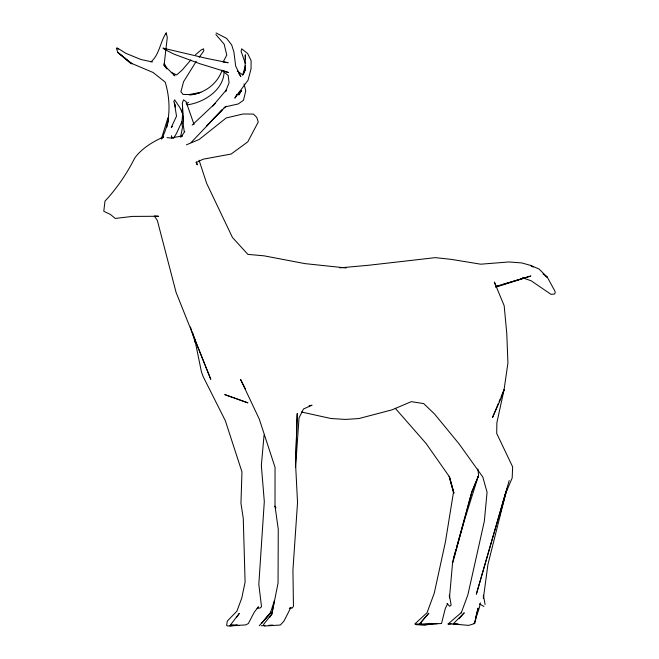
<?xml version="1.0" encoding="UTF-8"?>
<svg xmlns="http://www.w3.org/2000/svg" width="659" height="659" viewBox="0 0 659 659"><rect width="100%" height="100%" fill="white"/><g stroke="black" fill="none" stroke-linecap="round" stroke-linejoin="round"><path stroke-width="0.99" d="M264.061 435.121L261.343 465.476L264.308 501.507L258.814 584.401L261.516 606.741L260.066 608.018L257.059 608.414L258.452 606.84L254.39 611.98L248.311 623.587L245.568 624.938L229.851 625.77L239.275 613.414L236.523 617.483M161.521 139.148C170.821 121.734 170.739 100.745 165.228 82.153L153.127 72.506L129.568 62.531L117.912 52.489L116.412 48.288L117.269 47.934L125.844 53.33L141.034 59.541L152.526 61.971M245.51 66.386L245.074 70.233L243.311 74.5M167.543 124.238L168.391 119.213M166.933 127.154L168.35 119.164M238.789 95.044L239.456 91.362M180.574 137.138L182.502 127.228L181.579 121.33M480.345 602.845L479.39 607.532L474.052 623.711L468.738 625.383L454.438 624.139M506.738 489.316L487.915 564.598L483.376 598.323L483.426 595.168L485.09 604.517M475.559 617.845L478.072 608.068L474.892 623.126L474.052 623.711M495.807 285.915L494.365 282.068L504.168 305.694L506.771 333.413L507.932 362.944L504.069 389.716L496.878 422.699L496.705 433.433L512.644 466.877L512.175 477.989L505.247 494.225L499.258 516.738L507.298 488.311M181.497 112.046L182.535 108.257M453.73 557.654L455.913 549.713M456.465 547.728L471.753 492.158L478.591 475.534L477.915 468.977M242.718 75.035L245.445 65.43M452.379 562.646L464.9 518.699L478.162 476.548M509.185 480.576L476.342 594.22L505.247 494.225M461.209 613.018L467.89 594.797L484.34 521.187L487.075 492.224L482.783 476.959L459.084 443.886L434.553 414.009L423.704 403.588L411.315 401.644L392.08 409.832L358.924 418.547L345.423 419.421L330.958 418.514L301.385 411.99M478.591 475.534L471.753 492.158L452.445 564.137L449.463 597.952L449.389 595.168L451.143 605.077L449.685 606.305L447.016 603.52M498.311 403.572L492.553 417.427L501.013 398.25L504.069 389.716L500.997 397.105M499.077 401.726L500.23 398.95M236.293 96.041L237.133 94.097M447.716 603.455L445.245 608.661L441.53 623.513L430.541 624.015M221.992 70.521C217.132 84.294 203.985 93.644 189.594 94.962M236.672 94.912L234.835 98.175L248.056 80.167L251.046 68.833L251.104 60.628L247.702 53.601L241.68 48.807L241.087 51.287L245.387 63.528M167.888 117.969L162.114 136.545L161.076 138.316M173.498 138.448L176.513 133.365L181.999 121.536L182.675 113.397L179.701 107.343L174.627 99.847L173.828 101.478L175.508 107.178M239.258 94.311L241.606 90.612L238.319 94.599M184.825 131.438L181.151 136.858L182.403 135.927L170.895 137.995L167.04 137.64M269.597 617.524L271.829 614.303L278.057 583.067L278.255 529.21L275.009 506.128L275.042 467.322L259.284 419.099L240.519 379.345L245.568 389.247M196.3 61.271L183.564 81.724L180.904 91.815L183.136 94.468L192.412 94.599L199.199 93.051M199.175 57.317L203.771 50.998L203.59 48.807L201.003 50.059L195.492 54.763M166.834 68.948L164.066 65.307L167.279 37.439L166.208 32.95C160.03 41.97 159.651 54.549 150.878 61.971M459.026 618.826L464.274 612.746L453.112 623.991L459.381 624.46M190.879 59.969L181.991 70.233L176.653 74.928L171.216 72.391M259.259 625.704L270.264 613.414L270.833 612.12L261.557 623.315L270.264 613.414L274.35 600.678L271.821 614.048L263.542 624.477L264.201 626.05L280.363 625.012L283.864 621.231L290.981 607.334L289.301 608.414L292.316 608.018L293.453 606.305L292.925 570.101L297.538 502.488L295.578 464.027L297.225 413.531L295.553 467.429L299.038 417.913L303.469 408.992L312.053 405.211L309.03 405.755M162.592 138.003L163.663 136.858C152.657 141.85 141.907 148.209 134.65 158.152C126.833 173.754 116.874 188.35 104.987 201.143L103.776 211.267L110.465 214.48L115.267 218.434L132.5 216.407L158.522 216.267L154.288 215.995L157.328 220.394L176.077 292.365L210.789 379.345L195.105 340.201L192.576 332.523M191.052 142.616L222.594 109.369M221.918 110.045L206.671 125.894L225.238 106.89L238.27 103.941L243.468 100.283L245.766 90.835L244.036 83.858M192.131 125.128L215.229 103.381L212.791 105.951L226.457 89.805L225.502 91.733L229.068 82.82L228.195 75.439L221.877 70.208L228.409 72.506L200.039 63.783L173.729 54.038L163.951 49.03M458.087 624.007L448.071 624.007L461.662 612.293M172.576 126.273L171.249 127.409L176.521 116.173L174.429 103.133L175.533 107.022M223.994 107.887L226.416 106.214M186.176 103.825L188.548 102.302M195.962 162.616L203.137 159.198L231.136 154.041L247.751 141.874L258.254 122.014L256.788 117.409L253.451 114.089L243.097 113.991L226.194 117.969L199.207 139.461L186.423 144.823M495.609 287.233L530.824 275.989L502.356 284.573M500.387 285.166L495.486 286.64L524.103 278.123L522.678 277.76M432.444 623.711L424.651 625.267L415.928 624.584L431.472 623.76M189.075 94.558L200.97 92.326M186.975 104.872C203.664 102.788 223.615 90.126 224.093 71.946M421.521 623.702L419.478 623.941L428.861 613.167L419.602 624.065L414.816 623.991L427.04 612.746L434.273 593.116L445.451 541.772L453.441 492.504L449.183 476.383L453.96 493.163L449.512 476.918L426.044 443.425L395.285 408.292M237.034 625.094L227.849 626.042L226.597 625.449L227.347 621.025L236.919 611.14L241.804 597.952L245.09 582.103L243.27 518.394L240.955 503.229L241.96 471.893L225.345 420.739L203.161 376.577L201.415 371.75L194.578 338.446M448.071 624.007L451.135 623.719M339.772 267.875L369.015 265.223L435.335 257.644L451.069 259.341L480.732 264.193L508.905 261.961L521.73 262.925L530.684 265.412L539.12 269.07L547.398 277.332L554.944 291.163L555.224 292.851L554.334 294.103L551.023 294.342L531.121 280.767L522.884 277.9M261.153 625.762L265.009 625.531M268.856 625.3L272.711 625.07M231.457 625.177L233.393 625.061M415.928 624.584L437.205 623.735M230.518 625.309L237.372 625.07M229.851 625.77L239.588 625.473M346.222 267.974L305.043 263.633L264.111 255.84L247.899 254.374L232.438 237.471L206.638 183.309L199.043 160.186M164.462 48.733L162.897 48.099L206.498 58.363L228.187 62.72L223.08 61.971L226.778 55.142L224.159 44.178L215.888 34.556M116.412 48.288L118.315 49.137M216.094 32.95L226.564 38.379L231.671 44.911L233.896 51.97L235.667 66.089L240.864 76.666L238.838 73.503M479.546 603.965L483.937 606.437M533.23 267.109L530.684 265.412L532.357 266.607M237.314 71.123L242.701 74.928L245.074 70.233L245.28 54.763L245.502 59.615M545.726 276.137L547.398 277.332L543.032 273.913M173.333 74.673L174.948 75.859L164.066 65.307L164.231 63.478L167.081 68.577M275.932 507.932L275.009 506.128L275.684 507.867M181.538 121.462L182.139 123.291M196.283 162.007L197.206 164.874L196.431 162.163M194.043 124.485L185.986 101.502L183.515 99.847L182.337 103.133L183.507 121.495M190.451 326.988L195.278 342.54L195.097 340.522M172.015 137.863L171.406 135.836L172.057 138.415M184.265 131.676L183.293 125.202L183.4 116.173L183.523 118.925M166.208 32.95L166.332 34.556M247.8 402.814L224.892 394.642L247.8 402.814M131.924 63.783L117.912 52.489L131.924 63.783"/></g></svg>
